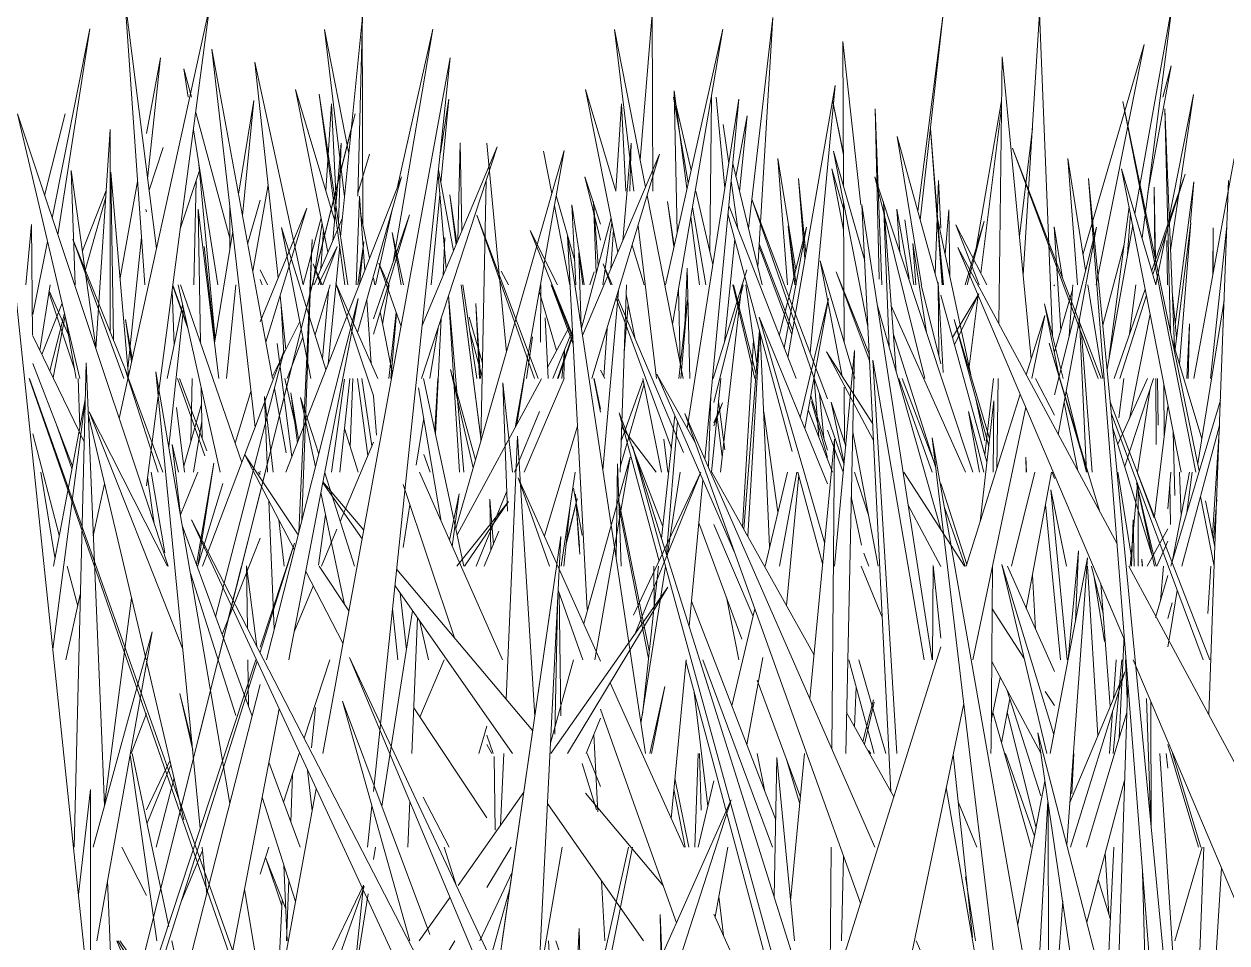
# Model space of a CAD drawing. Header units: millimetres. Extents: x -9575 to 27274, y -4387 to 11354.
# Drawn here: x -6287.36 to -6251.98, y 3088.56 to 3115.61 of the extents above; entities that cross this region are included whole.
import ezdxf

# ---------------------------------------------------------------- set-up
doc = ezdxf.new("R2010")
doc.units = ezdxf.units.MM
doc.layers.add('G-IMPT', color=8, linetype='Continuous', lineweight=9)

# ---------------------------------------------------------------- blocks, each defined once
blk = doc.blocks.new('Grass Array - 25_dwg-V14-North')
at = {"layer": 'G-IMPT'}
for p, q in [((-6283.809, 3107.931), (-6284.396, 3116.393)), ((-6283.466, 3108.995), (-6284.396, 3116.393)), ((-6257.969, 3108.214), (-6257.489, 3115.928)), ((-6257.111, 3106.442), (-6257.489, 3115.928)), ((-6278.047, 3109.345), (-6277.408, 3115.818)), ((-6277.543, 3110.54), (-6277.408, 3115.818)), ((-6266.049, 3109.591), (-6265.334, 3115.8)), ((-6265.772, 3108.455), (-6265.334, 3115.8)), ((-6261.068, 3110.098), (-6260.327, 3115.907)), ((-6260.995, 3109.832), (-6260.327, 3115.907)), ((-6286.532, 3109.894), (-6285.423, 3115.463)), ((-6286.367, 3109.399), (-6285.423, 3115.463)), ((-6263.257, 3110.844), (-6263.273, 3115.093)), ((-6262.746, 3110.285), (-6263.273, 3115.093)), ((-6256.208, 3108.838), (-6254.407, 3115.003)), ((-6255.824, 3107.931), (-6254.407, 3115.003)), ((-6282.53, 3113.449), (-6282.663, 3114.291)), ((-6282.434, 3113.449), (-6282.663, 3114.291)), ((-6264.892, 3105.793), (-6263.505, 3113.798)), ((-6264.238, 3105.925), (-6263.505, 3113.798)), ((-6277.836, 3107.931), (-6278.674, 3113.544)), ((-6277.92, 3107.931), (-6278.674, 3113.544)), ((-6267.822, 3110.936), (-6268.253, 3113.449)), ((-6268.146, 3109.488), (-6268.241, 3113.642)), ((-6267.861, 3110.761), (-6268.241, 3113.642)), ((-6267.74, 3111.3), (-6268.238, 3113.449)), ((-6281.047, 3110.596), (-6280.598, 3113.359)), ((-6280.931, 3109.967), (-6280.598, 3113.359)), ((-6281.303, 3109.299), (-6282.311, 3113)), ((-6266.421, 3111.113), (-6266.093, 3112.908)), ((-6266.314, 3110.677), (-6266.093, 3112.908)), ((-6285.249, 3106.047), (-6284.827, 3112.505)), ((-6284.829, 3106.554), (-6284.827, 3112.505)), ((-6281.657, 3107.931), (-6282.378, 3112.491)), ((-6266.633, 3111.501), (-6266.795, 3112.648)), ((-6260.351, 3107.931), (-6260.7, 3112.518)), ((-6260.335, 3107.931), (-6260.698, 3112.531)), ((-6274.601, 3109.231), (-6274.531, 3112.109)), ((-6274.48, 3109.52), (-6274.531, 3112.109)), ((-6260.472, 3107.931), (-6261.673, 3112.297)), ((-6260.965, 3107.931), (-6261.673, 3112.297)), ((-6283.682, 3110.717), (-6283.267, 3111.974)), ((-6274.725, 3108.934), (-6275.166, 3111.318)), ((-6265.644, 3107.931), (-6266.515, 3111.499)), ((-6285.972, 3111.29), (-6285.859, 3107.931)), ((-6285.972, 3111.29), (-6285.246, 3106.087)), ((-6285.246, 3106.087), (-6285.972, 3111.29)), ((-6284.804, 3111.246), (-6284.732, 3106.314)), ((-6284.804, 3111.246), (-6284.289, 3105.252)), ((-6274.942, 3108.414), (-6275.181, 3111.173)), ((-6266.362, 3109.579), (-6266.562, 3110.995)), ((-6254.189, 3108.356), (-6253.206, 3111.189)), ((-6254.152, 3108.232), (-6253.206, 3111.189)), ((-6267.098, 3108.532), (-6267.599, 3110.69)), ((-6277.59, 3107.931), (-6277.494, 3110.54)), ((-6277.339, 3108.347), (-6277.494, 3110.54)), ((-6274.631, 3109.16), (-6274.839, 3110.579)), ((-6274.839, 3110.579), (-6274.651, 3109.111)), ((-6274.651, 3109.111), (-6274.839, 3110.579)), ((-6268.243, 3109.057), (-6268.432, 3110.378)), ((-6268.238, 3109.078), (-6268.432, 3110.378)), ((-6263.727, 3104.574), (-6265.952, 3110.453)), ((-6263.24, 3102.645), (-6265.952, 3110.453)), ((-6263.239, 3106.253), (-6263.255, 3110.378)), ((-6282.171, 3106.234), (-6282.242, 3110.155)), ((-6281.631, 3105.172), (-6282.242, 3110.155)), ((-6281.302, 3110.201), (-6281.303, 3109.013)), ((-6277.081, 3106.482), (-6276.023, 3109.991)), ((-6277.081, 3106.933), (-6276.023, 3109.991)), ((-6267.488, 3107.931), (-6267.75, 3109.919)), ((-6267.306, 3107.931), (-6267.699, 3110.219)), ((-6261.685, 3110.16), (-6261.596, 3108.884)), ((-6261.685, 3110.16), (-6261.321, 3108.118)), ((-6261.321, 3108.118), (-6261.685, 3110.16)), ((-6287.145, 3109.702), (-6287.308, 3107.931)), ((-6287.145, 3109.702), (-6287.108, 3106.449)), ((-6264.683, 3107.931), (-6264.878, 3109.653)), ((-6264.651, 3107.931), (-6264.878, 3109.653)), ((-6259.265, 3107.931), (-6259.949, 3109.692)), ((-6259.038, 3107.931), (-6259.949, 3109.692)), ((-6253.501, 3106.034), (-6253.038, 3109.76)), ((-6253.37, 3105.594), (-6253.038, 3109.76)), ((-6287.097, 3107.057), (-6286.67, 3109.203)), ((-6284.295, 3105.227), (-6285.922, 3109.273)), ((-6284.426, 3105.172), (-6285.922, 3109.273)), ((-6281.758, 3106.21), (-6281.223, 3109.509)), ((-6275.032, 3108.201), (-6274.979, 3109.323)), ((-6266.754, 3106.251), (-6266.454, 3109.275)), ((-6281.746, 3106.284), (-6282.064, 3109.058)), ((-6278.417, 3105.592), (-6278.074, 3109.075)), ((-6270.92, 3107.931), (-6271.037, 3108.872)), ((-6270.97, 3106.683), (-6271.037, 3108.872)), ((-6276.27, 3106.704), (-6276.928, 3108.563)), ((-6276.635, 3107.931), (-6276.928, 3108.563)), ((-6273.106, 3107.931), (-6273.328, 3108.328)), ((-6270.721, 3107.931), (-6270.59, 3108.314)), ((-6270.719, 3107.931), (-6270.59, 3108.314)), ((-6286.895, 3106.008), (-6286.595, 3107.931)), ((-6281.4, 3105.172), (-6281.13, 3107.931)), ((-6274.5, 3107.931), (-6273.923, 3103.425)), ((-6273.923, 3103.416), (-6274.5, 3107.931)), ((-6274.045, 3105.172), (-6274.45, 3107.931)), ((-6272.161, 3107.931), (-6272.165, 3106.245)), ((-6268.059, 3105.632), (-6268.108, 3107.811)), ((-6266.713, 3103.836), (-6266.241, 3107.931)), ((-6265.862, 3105.172), (-6266.51, 3107.931)), ((-6265.833, 3105.332), (-6266.49, 3107.931)), ((-6265.811, 3105.667), (-6266.13, 3107.931)), ((-6260.323, 3105.348), (-6260.47, 3107.999)), ((-6260.455, 3105.873), (-6260.47, 3107.999)), ((-6256.616, 3106.427), (-6256.513, 3107.931)), ((-6255.293, 3105.172), (-6254.381, 3107.803)), ((-6282.945, 3106.15), (-6283.003, 3107.754)), ((-6277.145, 3105.614), (-6277.277, 3107.481)), ((-6274.55, 3102.413), (-6274.873, 3107.612)), ((-6274.423, 3102.413), (-6274.873, 3107.611)), ((-6259.035, 3102.71), (-6260.389, 3107.629)), ((-6260.045, 3106.379), (-6259.275, 3107.664)), ((-6259.987, 3106.167), (-6259.275, 3107.664)), ((-6257.051, 3105.955), (-6256.526, 3107.752)), ((-6255.13, 3105.172), (-6254.346, 3107.625)), ((-6283.151, 3105.172), (-6282.696, 3107.331)), ((-6283.104, 3103.17), (-6282.674, 3107.232)), ((-6273.962, 3105.172), (-6274.066, 3107.377)), ((-6273.932, 3105.172), (-6274.066, 3107.377)), ((-6257.342, 3107.369), (-6256.903, 3105.172)), ((-6257.342, 3107.369), (-6256.795, 3105.172)), ((-6285.831, 3105.172), (-6286.141, 3106.961)), ((-6284.371, 3106.913), (-6284.197, 3105.67)), ((-6284.371, 3106.913), (-6284.178, 3105.759)), ((-6284.178, 3105.759), (-6284.371, 3106.913)), ((-6275.253, 3103.534), (-6275.092, 3106.94)), ((-6256.109, 3102.418), (-6256.315, 3106.902)), ((-6275.419, 3105.172), (-6275.182, 3106.662)), ((-6272.578, 3105.172), (-6272.408, 3106.396)), ((-6271.666, 3105.172), (-6271.228, 3106.45)), ((-6271.645, 3105.172), (-6271.221, 3106.433)), ((-6265.428, 3100.219), (-6265.705, 3106.507)), ((-6266.229, 3100.81), (-6265.901, 3106.306)), ((-6285.766, 3105.172), (-6285.718, 3103.743)), ((-6277.765, 3103.16), (-6277.691, 3105.172)), ((-6277.245, 3102.91), (-6277.549, 3105.172)), ((-6277.128, 3103.191), (-6277.424, 3105.172)), ((-6275.278, 3103.653), (-6275.184, 3105.172)), ((-6272.861, 3103.825), (-6272.648, 3105.172)), ((-6267.136, 3102.413), (-6266.862, 3105.172)), ((-6259.095, 3102.927), (-6258.846, 3105.172)), ((-6257.051, 3104.09), (-6257.61, 3105.172)), ((-6255.184, 3103.238), (-6254.313, 3105.172)), ((-6254.983, 3102.589), (-6254.141, 3105.172)), ((-6282.12, 3103.413), (-6282.147, 3104.898)), ((-6276.996, 3103.506), (-6277.077, 3104.651)), ((-6263.727, 3103.064), (-6264.216, 3104.667)), ((-6263.227, 3103.297), (-6263.233, 3104.916)), ((-6256.702, 3104.799), (-6256.107, 3102.413)), ((-6282.878, 3104.323), (-6282.638, 3102.413)), ((-6267.065, 3103.781), (-6266.814, 3104.453)), ((-6267.065, 3103.872), (-6266.814, 3104.453)), ((-6266.929, 3104.493), (-6266.749, 3103.07)), ((-6263.727, 3102.852), (-6264.199, 3104.497)), ((-6263.617, 3104.477), (-6263.236, 3102.68)), ((-6263.617, 3104.477), (-6263.19, 3103.185)), ((-6256.763, 3104.468), (-6256.361, 3102.455)), ((-6254.111, 3101.121), (-6253.711, 3104.344)), ((-6282.374, 3102.413), (-6282.13, 3103.919)), ((-6275.825, 3102.627), (-6275.604, 3104.01)), ((-6266.823, 3102.881), (-6266.975, 3104.036)), ((-6265.186, 3101.237), (-6265.603, 3104.193)), ((-6266.713, 3103.836), (-6266.877, 3102.413)), ((-6275.418, 3102.413), (-6275.599, 3102.937)), ((-6286.45, 3099.902), (-6286.87, 3102.413)), ((-6283.724, 3102.281), (-6283.532, 3100.9)), ((-6283.618, 3102.413), (-6283.221, 3100.04)), ((-6283.221, 3100.04), (-6283.618, 3102.413)), ((-6264.93, 3098.491), (-6264.573, 3102.327)), ((-6262.934, 3102.413), (-6262.526, 3101.18)), ((-6257.051, 3102.231), (-6257.121, 3102.413)), ((-6253.711, 3101.333), (-6253.624, 3102.413)), ((-6271.139, 3101.771), (-6271.031, 3100.201)), ((-6271.137, 3101.764), (-6271.025, 3100.225)), ((-6271.008, 3099.998), (-6271.137, 3101.764)), ((-6256.678, 3096.895), (-6257.159, 3101.893)), ((-6256.696, 3099.654), (-6257.159, 3101.893)), ((-6276.211, 3100.199), (-6276.011, 3101.459)), ((-6271.422, 3100.258), (-6271.091, 3101.634)), ((-6271.415, 3100.322), (-6271.093, 3101.641)), ((-6263.026, 3101.687), (-6262.725, 3100.265)), ((-6255.62, 3098.253), (-6255.962, 3099.654)), ((-6253.926, 3098.632), (-6253.845, 3099.654)), ((-6255.573, 3097.433), (-6255.883, 3099.328))]:
    blk.add_line(p, q, dxfattribs=at)
blk = doc.blocks.new('Grass Array - 25_dwg-V18-North')
at = {"layer": 'G-IMPT'}
for p, q in [((-6260.498, 3109.869), (-6260.7, 3112.518)), ((-6260.495, 3109.955), (-6260.698, 3112.531)), ((-6268.243, 3109.057), (-6268.432, 3110.378)), ((-6268.238, 3109.078), (-6268.432, 3110.378)), ((-6270.721, 3107.931), (-6270.59, 3108.314)), ((-6270.719, 3107.931), (-6270.59, 3108.314)), ((-6271.628, 3105.284), (-6271.228, 3106.45)), ((-6271.615, 3105.261), (-6271.221, 3106.433)), ((-6271.37, 3100.506), (-6271.093, 3101.641)), ((-6271.365, 3100.493), (-6271.091, 3101.634))]:
    blk.add_line(p, q, dxfattribs=at)
blk = doc.blocks.new('Grass Array - Grass Array-440235-North')
for name in ['Grass Array - 25_dwg-V14-North', 'Grass Array - 25_dwg-V18-North']:
    blk.add_blockref(name, (0, 0))
blk = doc.blocks.new('Grass Array - 25_dwg-V28-North')
at = {"layer": 'G-IMPT'}
for p, q in [((-6278.885, 3107.931), (-6277.734, 3112.517)), ((-6278.884, 3107.931), (-6277.734, 3112.517)), ((-6282.536, 3106.623), (-6282.985, 3107.891)), ((-6282.57, 3106.773), (-6282.981, 3107.917))]:
    blk.add_line(p, q, dxfattribs=at)
blk = doc.blocks.new('Grass Array - 25_dwg-V32-North')
at = {"layer": 'G-IMPT'}
for p, q in [((-6278.885, 3107.931), (-6277.621, 3112.965)), ((-6278.884, 3107.931), (-6277.621, 3112.965)), ((-6282.536, 3106.623), (-6282.985, 3107.891)), ((-6282.57, 3106.773), (-6282.981, 3107.917)), ((-6281.354, 3098.088), (-6280.963, 3099.648)), ((-6280.962, 3099.646), (-6281.351, 3098.097))]:
    blk.add_line(p, q, dxfattribs=at)
blk = doc.blocks.new('Grass Array - 25_dwg-V33-North')
at = {"layer": 'G-IMPT'}
for p, q in [((-6257.051, 3105.681), (-6257.207, 3106.208)), ((-6257.051, 3105.689), (-6257.207, 3106.208)), ((-6256.083, 3102.413), (-6256.736, 3104.617)), ((-6256.065, 3102.413), (-6256.733, 3104.632))]:
    blk.add_line(p, q, dxfattribs=at)
blk = doc.blocks.new('Grass Array - 25_dwg-V36-North')
at = {"layer": 'G-IMPT'}
for p, q in [((-6278.885, 3107.931), (-6277.621, 3112.965)), ((-6278.884, 3107.931), (-6277.621, 3112.965)), ((-6283.759, 3110.083), (-6283.782, 3110.147)), ((-6283.759, 3110.082), (-6283.782, 3110.147)), ((-6282.536, 3106.623), (-6282.985, 3107.891)), ((-6282.57, 3106.773), (-6282.981, 3107.917)), ((-6281.354, 3098.088), (-6280.963, 3099.648)), ((-6280.962, 3099.646), (-6281.351, 3098.097))]:
    blk.add_line(p, q, dxfattribs=at)
blk = doc.blocks.new('Grass Array - 25_dwg-V35-North')
at = {"layer": 'G-IMPT'}
for p in [(-7424.483, 3102.413), (-7424.115, 3101.25)]:
    blk.add_line(p, (-7425.607, 3106.208), dxfattribs=at)
blk = doc.blocks.new('Grass Array - Grass Array-440908-North')
for name, p in [('Grass Array - 25_dwg-V32-North', (0, 0)), ('Grass Array - 25_dwg-V36-North', (0, 0)), ('Grass Array - 25_dwg-V36-North', (0, 0)), ('Grass Array - 25_dwg-V28-North', (0, 0)), ('Grass Array - 25_dwg-V33-North', (0, 0)), ('Grass Array - 25_dwg-V35-North', (1168.4, 0)), ('Grass Array - 25_dwg-V35-North', (1168.4, 0))]:
    blk.add_blockref(name, p)
blk = doc.blocks.new('Grass Array - 25_dwg-V38-North')
at = {"layer": 'G-IMPT'}
blk.add_line((-6286.755, 3110.561), (-6286.152, 3112.965), dxfattribs=at)
blk.add_line((-6286.755, 3110.561), (-6286.152, 3112.965), dxfattribs=at)
blk = doc.blocks.new('Grass Array - 25_dwg-V42-North')
at = {"layer": 'G-IMPT'}
for p, q in [((-6277.395, 3109.716), (-6277.415, 3115.91)), ((-6277.805, 3111.796), (-6278.526, 3115.448)), ((-6277.931, 3110.516), (-6278.526, 3115.448)), ((-6276.504, 3108.6), (-6275.339, 3115.453)), ((-6276.388, 3110.777), (-6275.339, 3115.453)), ((-6283.759, 3112.387), (-6283.351, 3114.615)), ((-6283.724, 3111.051), (-6283.351, 3114.615)), ((-6254.301, 3110.645), (-6253.615, 3114.378)), ((-6253.86, 3113.449), (-6253.615, 3114.378)), ((-6267.191, 3108.933), (-6267.136, 3113.449)), ((-6266.747, 3110.776), (-6267.005, 3113.449)), ((-6253.704, 3109.754), (-6252.956, 3113.531)), ((-6253.634, 3108.952), (-6252.956, 3113.531)), ((-6278.481, 3110.699), (-6278.317, 3113.255)), ((-6278.174, 3110.418), (-6278.317, 3113.255)), ((-6275.114, 3111.819), (-6274.867, 3113.397)), ((-6275.097, 3110.944), (-6274.867, 3113.397)), ((-6263.26, 3111.754), (-6263.57, 3113.33)), ((-6263.57, 3113.33), (-6263.261, 3111.832)), ((-6259.339, 3109.067), (-6258.607, 3113.341)), ((-6259.217, 3108.276), (-6258.61, 3113.135)), ((-6286.755, 3110.561), (-6286.152, 3112.965)), ((-6286.755, 3110.561), (-6286.152, 3112.965)), ((-6257.7, 3112.535), (-6258.08, 3109.365)), ((-6278.278, 3109.228), (-6278.027, 3112.102)), ((-6278.106, 3109.742), (-6278.027, 3112.102)), ((-6277.541, 3110.623), (-6277.194, 3111.773)), ((-6282.763, 3109.576), (-6282.194, 3111.323)), ((-6281.738, 3106.331), (-6282.218, 3111.478)), ((-6265.187, 3111.645), (-6264.662, 3108.359)), ((-6265.187, 3111.645), (-6264.899, 3107.931)), ((-6264.899, 3107.931), (-6265.187, 3111.645)), ((-6284.537, 3108.14), (-6284.019, 3110.967)), ((-6282.361, 3107.931), (-6282.298, 3111.002)), ((-6264.361, 3108.858), (-6264.574, 3111.062)), ((-6264.39, 3108.694), (-6264.574, 3111.062)), ((-6285.642, 3108.926), (-6284.944, 3110.709)), ((-6280.63, 3108.333), (-6280.18, 3110.872)), ((-6285.562, 3108.353), (-6284.958, 3110.505)), ((-6280.782, 3109.157), (-6280.419, 3110.424)), ((-6275.38, 3107.931), (-6275.13, 3110.587)), ((-6270.612, 3110.385), (-6270.527, 3108.284)), ((-6270.612, 3110.385), (-6270.469, 3108.499)), ((-6277.196, 3108.711), (-6277.459, 3110.04)), ((-6277.026, 3107.931), (-6276.531, 3110.138)), ((-6255.437, 3105.821), (-6254.855, 3110.227)), ((-6254.899, 3108.838), (-6254.817, 3110.031)), ((-6279.152, 3107.931), (-6278.624, 3109.9)), ((-6278.865, 3107.931), (-6278.595, 3109.755)), ((-6277.992, 3109.899), (-6278.83, 3107.931)), ((-6278.628, 3108.406), (-6278.554, 3109.551)), ((-6265.143, 3106.439), (-6264.345, 3109.625)), ((-6264.999, 3106.067), (-6264.345, 3109.625)), ((-6259.679, 3107.931), (-6259.119, 3109.803)), ((-6259.619, 3107.931), (-6259.119, 3109.803)), ((-6256.866, 3106.588), (-6257.061, 3109.633)), ((-6256.812, 3108.128), (-6257.061, 3109.633)), ((-6284.308, 3105.47), (-6283.905, 3109.321)), ((-6254.064, 3107.936), (-6253.767, 3109.434)), ((-6253.725, 3107.931), (-6253.741, 3109.239)), ((-6255.627, 3106.741), (-6255.002, 3109.114)), ((-6278.593, 3107.931), (-6278.857, 3108.552)), ((-6278.627, 3107.931), (-6278.857, 3108.552)), ((-6280.198, 3107.931), (-6280.419, 3108.371)), ((-6280.357, 3107.931), (-6280.419, 3108.086)), ((-6278.798, 3106.458), (-6278.354, 3107.931)), ((-6277.042, 3107.931), (-6277.081, 3108.127)), ((-6276.814, 3106.775), (-6276.618, 3107.931)), ((-6278.58, 3105.762), (-6278.406, 3107.757)), ((-6259.562, 3105.514), (-6259.296, 3107.638)), ((-6253.457, 3106.383), (-6253.582, 3107.638)), ((-6286.834, 3105.882), (-6286.243, 3107.391)), ((-6286.6, 3105.397), (-6286.171, 3107.085)), ((-6279.72, 3105.898), (-6279.796, 3107.323)), ((-6276.526, 3105.311), (-6276.885, 3107.132)), ((-6276.415, 3107.112), (-6276.626, 3105.172)), ((-6276.407, 3107.09), (-6276.567, 3105.172)), ((-6286.506, 3105.202), (-6286.155, 3107.02)), ((-6273.878, 3105.628), (-6274.269, 3106.974)), ((-6254.846, 3103.989), (-6254.236, 3107.066)), ((-6271.537, 3105.172), (-6271.462, 3105.995)), ((-6271.48, 3105.172), (-6271.462, 3105.995)), ((-6282.455, 3103.315), (-6282.417, 3105.172)), ((-6263.982, 3103.448), (-6264.116, 3105.167)), ((-6253.835, 3105.012), (-6253.821, 3103.458)), ((-6263.838, 3103.429), (-6263.963, 3104.728)), ((-6254.602, 3102.413), (-6254.237, 3104.879)), ((-6282.661, 3102.596), (-6282.139, 3104.42)), ((-6253.637, 3100.878), (-6253.652, 3102.067))]:
    blk.add_line(p, q, dxfattribs=at)
blk = doc.blocks.new('Grass Array - 25_dwg-V45-North')
at = {"layer": 'G-IMPT'}
for p, q in [((-6254.686, 3110.034), (-6253.58, 3116.238)), ((-6254.473, 3109.315), (-6253.58, 3116.238)), ((-6278.423, 3108.888), (-6279.375, 3113.681)), ((-6278.224, 3109.843), (-6279.375, 3113.681)), ((-6262.202, 3108.097), (-6262.328, 3113.106)), ((-6262.124, 3107.931), (-6262.328, 3113.106)), ((-6271.832, 3110.621), (-6272.076, 3111.863)), ((-6263.252, 3109.545), (-6263.603, 3111.341)), ((-6263.254, 3110.163), (-6263.603, 3111.341)), ((-6252.953, 3105.172), (-6251.762, 3111.647)), ((-6270.403, 3109.247), (-6270.862, 3111.105)), ((-6270.403, 3109.72), (-6270.862, 3111.105)), ((-6260.559, 3108.247), (-6260.456, 3111.004)), ((-6260.389, 3109.597), (-6260.456, 3111.004)), ((-6254.1, 3108.783), (-6254.116, 3110.805)), ((-6254.08, 3108.686), (-6254.116, 3110.805)), ((-6253.495, 3106.767), (-6252.946, 3110.964)), ((-6253.043, 3109.76), (-6252.946, 3110.964)), ((-6271.16, 3108.637), (-6271.706, 3110.559)), ((-6271.126, 3107.931), (-6271.242, 3110.285)), ((-6270.879, 3107.931), (-6271.242, 3110.285)), ((-6271.305, 3107.931), (-6271.76, 3110.252)), ((-6260.506, 3109.974), (-6260.312, 3107.931)), ((-6260.506, 3109.974), (-6259.512, 3105.28)), ((-6259.512, 3105.28), (-6260.506, 3109.974)), ((-6260.261, 3108.818), (-6260.161, 3110.134)), ((-6260.124, 3108.171), (-6260.161, 3110.134)), ((-6255.503, 3105.449), (-6254.748, 3109.683)), ((-6252.459, 3105.172), (-6251.976, 3109.658)), ((-6252.388, 3108.241), (-6252.379, 3109.607)), ((-6252.377, 3108.301), (-6252.379, 3109.607)), ((-6264.775, 3106.469), (-6265.737, 3109.052)), ((-6264.753, 3106.598), (-6265.732, 3109.137)), ((-6271.205, 3106.181), (-6271.859, 3107.931)), ((-6271.214, 3106.344), (-6271.849, 3107.931)), ((-6257.051, 3107.896), (-6257.066, 3107.931)), ((-6254.838, 3106.485), (-6254.651, 3107.931)), ((-6285.885, 3105.48), (-6286.63, 3107.71)), ((-6286.058, 3106.479), (-6286.623, 3107.756)), ((-6272.205, 3107.74), (-6271.693, 3105.993)), ((-6271.693, 3105.993), (-6272.205, 3107.74)), ((-6253.073, 3106.781), (-6253.151, 3105.172)), ((-6253.073, 3106.781), (-6253.118, 3105.172)), ((-6273.886, 3105.22), (-6274.249, 3106.561)), ((-6255.157, 3104.011), (-6255.007, 3105.172)), ((-6254.056, 3103.234), (-6254.072, 3105.172)), ((-6253.997, 3103.804), (-6254.02, 3105.172)), ((-6259.373, 3104.62), (-6259.102, 3103.341)), ((-6259.102, 3103.341), (-6259.373, 3104.62)), ((-6263.265, 3102.413), (-6263.727, 3103.654)), ((-6254.116, 3101.076), (-6254.605, 3102.391)), ((-6271.202, 3101.95), (-6270.939, 3100.56))]:
    blk.add_line(p, q, dxfattribs=at)
blk = doc.blocks.new('Grass Array - Grass Array-V47-North')
for name in ['Grass Array - 25_dwg-V42-North', 'Grass Array - 25_dwg-V45-North', 'Grass Array - 25_dwg-V38-North', 'Grass Array - 25_dwg-V38-North', 'Grass Array - 25_dwg-V38-North']:
    blk.add_blockref(name, (0, 0))
blk = doc.blocks.new('Grass Array - 25_dwg-V49-North')
at = {"layer": 'G-IMPT'}
for p, q in [((-6284.565, 3103.998), (-6281.903, 3116.099)), ((-6283.509, 3103.915), (-6281.903, 3116.099)), ((-6269.238, 3111.608), (-6268.885, 3115.91)), ((-6268.868, 3110.69), (-6268.885, 3115.91)), ((-6269.079, 3110.8), (-6269.996, 3115.448)), ((-6269.422, 3110.69), (-6269.996, 3115.448)), ((-6268.495, 3107.931), (-6266.809, 3115.453)), ((-6268.284, 3106.775), (-6266.809, 3115.453)), ((-6280.565, 3103.734), (-6281.833, 3114.87)), ((-6280.048, 3105.172), (-6281.833, 3114.87)), ((-6278.573, 3094.136), (-6274.821, 3114.615)), ((-6276.057, 3102.809), (-6274.821, 3114.615)), ((-6258.687, 3106.794), (-6258.591, 3114.644)), ((-6257.731, 3105.753), (-6258.591, 3114.644)), ((-6279.884, 3108.139), (-6280.571, 3114.484)), ((-6279.152, 3107.931), (-6280.571, 3114.484)), ((-6269.951, 3110.699), (-6269.787, 3113.255)), ((-6269.658, 3110.69), (-6269.787, 3113.255)), ((-6267.853, 3103.709), (-6266.337, 3113.397)), ((-6267.333, 3102.792), (-6266.337, 3113.397)), ((-6252.892, 3102.413), (-6255.04, 3113.33)), ((-6255.04, 3113.33), (-6252.79, 3102.451)), ((-6285.72, 3105.172), (-6287.557, 3112.967)), ((-6283.753, 3101.565), (-6287.557, 3112.967)), ((-6285.061, 3083.316), (-6277.621, 3112.965)), ((-6280.545, 3101.309), (-6277.621, 3112.965)), ((-6273.172, 3105.944), (-6273.746, 3112.095)), ((-6269.748, 3109.228), (-6269.497, 3112.102)), ((-6269.545, 3110.69), (-6269.497, 3112.102)), ((-6275.668, 3105.172), (-6273.445, 3111.995)), ((-6275.646, 3106.733), (-6273.445, 3111.995)), ((-6274.657, 3100.76), (-6271.471, 3111.883)), ((-6272.917, 3103.722), (-6271.471, 3111.883)), ((-6268.664, 3111.773), (-6270.934, 3106.443)), ((-6270.656, 3105.172), (-6268.664, 3111.773)), ((-6256.657, 3111.645), (-6256.132, 3108.359)), ((-6256.657, 3111.645), (-6256.369, 3107.931)), ((-6256.369, 3107.931), (-6256.657, 3111.645)), ((-6281.379, 3048.02), (-6287.95, 3111.006)), ((-6279.661, 3102.413), (-6276.259, 3111.106)), ((-6277.547, 3106.522), (-6276.259, 3111.106)), ((-6273.925, 3103.315), (-6273.768, 3111.002)), ((-6254.983, 3100.053), (-6256.044, 3111.062)), ((-6251.143, 3048), (-6256.044, 3111.062)), ((-6267.968, 3105.172), (-6269.031, 3110.558)), ((-6262.082, 3110.385), (-6261.909, 3106.094)), ((-6262.082, 3110.385), (-6261.703, 3105.371)), ((-6283.759, 3110.083), (-6283.782, 3110.147)), ((-6283.759, 3110.082), (-6283.782, 3110.147)), ((-6280.419, 3106.841), (-6279.041, 3110.185)), ((-6280.244, 3106.238), (-6279.041, 3110.185)), ((-6278.92, 3105.172), (-6279.786, 3109.615)), ((-6278.478, 3105.436), (-6279.786, 3109.615)), ((-6270.965, 3106.65), (-6270.094, 3109.9)), ((-6270.335, 3107.931), (-6270.065, 3109.755)), ((-6270.098, 3108.406), (-6270.024, 3109.551)), ((-6268.757, 3105.172), (-6269.299, 3109.669)), ((-6261.454, 3109.842), (-6261.188, 3107.931)), ((-6257.051, 3104.692), (-6255.815, 3109.625)), ((-6256.936, 3103.527), (-6255.815, 3109.625)), ((-6278.881, 3109.262), (-6279.276, 3100.655)), ((-6278.881, 3109.262), (-6279.185, 3101.013)), ((-6279.185, 3101.013), (-6278.881, 3109.262)), ((-6277.542, 3107.931), (-6277.364, 3109.195)), ((-6277.493, 3107.953), (-6277.364, 3109.195)), ((-6276.197, 3107.931), (-6276.529, 3109.472)), ((-6276.268, 3107.931), (-6276.529, 3109.472)), ((-6271.218, 3106.426), (-6272.474, 3109.533)), ((-6271.668, 3107.931), (-6272.474, 3109.533)), ((-6269.995, 3100.212), (-6271.374, 3109.365)), ((-6270.792, 3098.379), (-6271.374, 3109.365)), ((-6278.707, 3107.931), (-6278.147, 3109.053)), ((-6278.574, 3107.931), (-6278.147, 3109.053)), ((-6261.123, 3107.931), (-6261.214, 3109.144)), ((-6260.815, 3106.531), (-6261.214, 3109.144)), ((-6270.063, 3107.931), (-6270.327, 3108.552)), ((-6270.097, 3107.931), (-6270.327, 3108.552)), ((-6267.926, 3106.726), (-6267.857, 3108.416)), ((-6267.773, 3105.172), (-6267.857, 3108.416)), ((-6267.086, 3105.172), (-6266.102, 3108.374)), ((-6282.536, 3106.623), (-6282.985, 3107.891)), ((-6282.57, 3106.773), (-6282.981, 3107.917)), ((-6281.587, 3102.413), (-6282.831, 3107.931)), ((-6280.956, 3102.705), (-6282.756, 3107.931)), ((-6269.821, 3102.413), (-6269.637, 3107.931)), ((-6267.065, 3104.463), (-6266.211, 3107.931)), ((-6260.973, 3107.931), (-6260.389, 3105.609)), ((-6256.064, 3107.931), (-6255.623, 3105.172)), ((-6280.233, 3096.895), (-6277.527, 3107.531)), ((-6279.656, 3106.028), (-6279.827, 3107.608)), ((-6279.535, 3097.106), (-6277.527, 3107.531)), ((-6270.336, 3102.477), (-6269.876, 3107.757)), ((-6268.319, 3103.121), (-6269.947, 3107.523)), ((-6267.966, 3102.992), (-6269.923, 3107.601)), ((-6267.844, 3107.485), (-6268.096, 3105.172)), ((-6267.844, 3107.485), (-6268.036, 3105.172)), ((-6264.525, 3104.018), (-6263.692, 3107.524)), ((-6264.394, 3103.698), (-6263.692, 3107.524)), ((-6252.058, 3107.468), (-6252.836, 3102.67)), ((-6269.703, 3105.93), (-6269.587, 3107.35)), ((-6280.057, 3105.222), (-6279.247, 3106.847)), ((-6272.03, 3106.958), (-6271.947, 3105.172)), ((-6263.811, 3100.345), (-6265.739, 3106.974)), ((-6263.727, 3102.075), (-6265.739, 3106.974)), ((-6257.878, 3105.284), (-6257.332, 3107.028)), ((-6257.719, 3105.172), (-6257.332, 3107.028)), ((-6285.594, 3103.312), (-6287.097, 3106.428)), ((-6279.624, 3105.172), (-6279.159, 3106.394)), ((-6271.962, 3105.493), (-6271.322, 3106.682)), ((-6271.804, 3105.172), (-6271.255, 3106.516)), ((-6270.302, 3105.218), (-6270.211, 3106.648)), ((-6266.191, 3100.742), (-6265.729, 3106.598)), ((-6266.073, 3100.531), (-6265.716, 3106.551)), ((-6256.259, 3106.507), (-6255.942, 3102.413)), ((-6255.942, 3102.413), (-6256.259, 3106.507)), ((-6279.485, 3102.864), (-6279.919, 3106.201)), ((-6282.114, 3099.654), (-6279.706, 3105.999)), ((-6281.725, 3098.163), (-6279.706, 3105.999)), ((-6263.515, 3099.654), (-6262.932, 3105.995)), ((-6263.191, 3094.136), (-6262.932, 3105.995)), ((-6261.683, 3094.136), (-6262.396, 3105.711)), ((-6260.878, 3096.895), (-6262.396, 3105.711)), ((-6285.938, 3102.59), (-6287.097, 3105.619)), ((-6285.536, 3105.631), (-6285.89, 3091.377)), ((-6285.536, 3105.631), (-6285.106, 3095.288)), ((-6283.281, 3102.413), (-6284.389, 3105.44)), ((-6283.419, 3102.413), (-6284.389, 3105.44)), ((-6281.31, 3092.661), (-6283.48, 3105.37)), ((-6282.499, 3095.268), (-6283.48, 3105.37)), ((-6274.079, 3102.778), (-6274.816, 3105.433)), ((-6274.146, 3102.544), (-6274.816, 3105.433)), ((-6270.279, 3105.172), (-6270.403, 3105.418)), ((-6284.129, 3096.31), (-6287.211, 3105.172)), ((-6272.508, 3063.788), (-6287.199, 3105.172)), ((-6282.042, 3102.901), (-6282.845, 3105.172)), ((-6281.982, 3103.048), (-6282.787, 3105.172)), ((-6279.405, 3103.917), (-6279.688, 3105.172)), ((-6278.317, 3102.413), (-6277.932, 3105.152)), ((-6278.068, 3102.413), (-6277.781, 3105.172)), ((-6274.419, 3099.654), (-6275.605, 3105.172)), ((-6274.616, 3100.57), (-6272.14, 3105.164)), ((-6273.273, 3105.047), (-6273.136, 3101.271)), ((-6273.273, 3105.047), (-6272.989, 3102.413)), ((-6272.989, 3102.413), (-6273.273, 3105.047)), ((-6271.475, 3105.172), (-6272.65, 3102.413)), ((-6270.403, 3104.184), (-6270.595, 3105.172)), ((-6270.403, 3104.27), (-6270.585, 3105.172)), ((-6269.814, 3102.604), (-6269.123, 3105.016)), ((-6269.789, 3103.357), (-6269.146, 3105.13)), ((-6258.74, 3102.534), (-6258.707, 3105.172)), ((-6281.15, 3103.268), (-6280.686, 3104.791)), ((-6280.029, 3102.413), (-6280.286, 3104.641)), ((-6280.194, 3102.413), (-6280.286, 3104.641)), ((-6279.646, 3102.989), (-6279.994, 3104.88)), ((-6279.321, 3103.283), (-6279.516, 3104.755)), ((-6279.283, 3103.379), (-6279.516, 3104.755)), ((-6278.789, 3102.569), (-6279.224, 3104.613)), ((-6278.693, 3102.948), (-6279.224, 3104.613)), ((-6275.089, 3100.963), (-6275.755, 3104.902)), ((-6267.23, 3102.595), (-6267.157, 3104.662)), ((-6259.642, 3099.654), (-6258.056, 3104.715)), ((-6286.51, 3097.205), (-6285.564, 3104.507)), ((-6286.497, 3099.654), (-6285.563, 3104.555)), ((-6259.447, 3096.895), (-6257.894, 3104.334)), ((-6259.233, 3100.959), (-6258.831, 3104.519)), ((-6258.848, 3102.413), (-6258.831, 3104.519)), ((-6253.628, 3099.654), (-6252.167, 3104.532)), ((-6283.769, 3096.895), (-6285.474, 3104.128)), ((-6282.688, 3097.211), (-6285.447, 3104.187)), ((-6283.14, 3099.654), (-6285.447, 3104.187)), ((-6283.509, 3103.915), (-6283.759, 3102.015)), ((-6272.93, 3102.413), (-6272.198, 3104.206)), ((-6268.214, 3104.082), (-6268.608, 3100.468)), ((-6268.141, 3103.914), (-6268.466, 3100.016)), ((-6286.324, 3100.565), (-6287.097, 3103.549)), ((-6285.951, 3102.521), (-6286.416, 3103.839)), ((-6277.532, 3102.413), (-6277.934, 3103.699)), ((-6272.054, 3100.539), (-6271.078, 3103.774)), ((-6253.298, 3099.654), (-6252.195, 3103.786)), ((-6252.196, 3103.773), (-6252.398, 3100.553)), ((-6282.757, 3101.168), (-6283.003, 3103.233)), ((-6282.815, 3102.413), (-6283.003, 3103.233)), ((-6278.06, 3100.963), (-6277.081, 3103.303)), ((-6273.18, 3095.734), (-6272.842, 3103.474)), ((-6272.336, 3095.229), (-6272.842, 3103.474)), ((-6269.462, 3103.185), (-6264.705, 3085.859)), ((-6269.462, 3103.185), (-6266.34, 3093.25)), ((-6262.645, 3081.494), (-6269.462, 3103.185)), ((-6268.543, 3103.392), (-6268.425, 3102.413)), ((-6263.523, 3103.386), (-6264.246, 3095.75)), ((-6263.523, 3103.386), (-6263.598, 3094.271)), ((-6263.598, 3094.271), (-6263.523, 3103.386)), ((-6279.409, 3100.131), (-6280.867, 3102.931)), ((-6279.296, 3100.575), (-6280.867, 3102.931)), ((-6270.897, 3097.959), (-6269.535, 3102.855)), ((-6269.995, 3100.212), (-6269.535, 3102.855)), ((-6282.286, 3099.695), (-6281.776, 3102.684)), ((-6282.244, 3099.654), (-6281.776, 3102.684)), ((-6276.057, 3102.809), (-6277.081, 3093.019)), ((-6269.945, 3099.879), (-6269.899, 3102.659)), ((-6269.791, 3099.654), (-6269.899, 3102.659)), ((-6282.761, 3101.158), (-6282.244, 3102.413)), ((-6280.419, 3102.344), (-6280.467, 3102.413)), ((-6280.415, 3102.413), (-6280.419, 3102.45)), ((-6277.643, 3099.654), (-6278.516, 3102.394)), ((-6271.9, 3099.654), (-6272.822, 3102.252)), ((-6270.403, 3096.857), (-6272.822, 3102.252)), ((-6271.56, 3099.654), (-6271.151, 3102.413)), ((-6269.434, 3098.209), (-6267.452, 3102.413)), ((-6269.387, 3097.663), (-6267.448, 3102.413)), ((-6268.163, 3101.728), (-6268.056, 3102.413)), ((-6267.794, 3097.879), (-6267.389, 3102.189)), ((-6265.562, 3099.654), (-6264.906, 3102.413)), ((-6265.135, 3099.654), (-6264.629, 3102.413)), ((-6258.313, 3099.654), (-6257.622, 3102.413)), ((-6257.878, 3098.404), (-6257.141, 3102.413)), ((-6255.182, 3102.413), (-6254.793, 3099.974)), ((-6253.576, 3099.827), (-6253.073, 3102.413)), ((-6253.156, 3101.23), (-6252.999, 3102.413)), ((-6285.325, 3100.546), (-6284.989, 3102.072)), ((-6282.237, 3099.7), (-6281.512, 3102.081)), ((-6277.929, 3098.524), (-6278.628, 3101.813)), ((-6274.847, 3100.417), (-6274.565, 3101.779)), ((-6274.766, 3100.233), (-6274.565, 3101.779)), ((-6274.057, 3099.654), (-6273.157, 3101.856)), ((-6254.64, 3102.099), (-6254.111, 3099.654)), ((-6254.64, 3102.099), (-6254.053, 3099.654)), ((-6283.753, 3101.565), (-6283.116, 3099.654)), ((-6280.003, 3097.8), (-6280.159, 3101.57)), ((-6274.629, 3099.654), (-6273.112, 3101.552)), ((-6274.407, 3099.654), (-6273.112, 3101.552)), ((-6273.63, 3100.11), (-6273.654, 3101.619)), ((-6273.553, 3100.292), (-6273.654, 3101.619)), ((-6268.969, 3097.155), (-6269.85, 3101.528)), ((-6268.163, 3101.728), (-6268.443, 3099.943)), ((-6257.316, 3101.46), (-6256.874, 3096.895)), ((-6252.35, 3099.654), (-6252.752, 3101.7)), ((-6252.328, 3100.217), (-6252.609, 3101.573)), ((-6280.545, 3101.309), (-6285.06, 3083.309)), ((-6278.7, 3099.682), (-6278.491, 3101.17)), ((-6271.484, 3099.654), (-6271.31, 3101.341)), ((-6268.993, 3096.934), (-6269.852, 3101.355)), ((-6280.654, 3095.237), (-6282.707, 3100.845)), ((-6260.389, 3058.27), (-6282.433, 3101.013)), ((-6277.996, 3091.44), (-6282.433, 3101.013)), ((-6279.711, 3099.654), (-6279.868, 3101.012)), ((-6278.608, 3099.654), (-6278.155, 3100.735)), ((-6266.242, 3097.504), (-6267.508, 3100.927)), ((-6265.916, 3098.165), (-6267.065, 3100.871)), ((-6254.325, 3099.654), (-6253.711, 3100.748)), ((-6280.603, 3100.007), (-6280.419, 3100.477)), ((-6279.172, 3048.052), (-6271.569, 3100.521)), ((-6273.825, 3099.654), (-6273.39, 3100.675)), ((-6271.569, 3100.521), (-6272.912, 3091.255)), ((-6271.569, 3100.521), (-6272.305, 3085.859)), ((-6254.04, 3099.654), (-6253.711, 3100.39)), ((-6280.603, 3100.007), (-6281.532, 3097.635)), ((-6280.419, 3097.119), (-6279.406, 3100.329)), ((-6280.419, 3097.261), (-6279.406, 3100.329)), ((-6269.995, 3100.212), (-6270.57, 3096.895)), ((-6269.08, 3094.136), (-6269.995, 3100.212)), ((-6256.646, 3096.913), (-6256.343, 3100.1)), ((-6256.434, 3098.029), (-6256.343, 3100.1)), ((-6254.983, 3100.053), (-6250.034, 3048.716)), ((-6286.088, 3099.654), (-6285.781, 3098.471)), ((-6280.791, 3097.829), (-6280.817, 3099.664)), ((-6280.512, 3097.289), (-6280.817, 3099.664)), ((-6277.803, 3098.336), (-6278.682, 3099.654)), ((-6268.49, 3099.644), (-6269.213, 3095.021)), ((-6268.696, 3099.654), (-6269.172, 3095.287)), ((-6268.831, 3099.654), (-6268.827, 3098.453)), ((-6262.113, 3098.145), (-6262.733, 3099.654)), ((-6260.637, 3096.895), (-6260.614, 3099.674)), ((-6260.389, 3097.532), (-6260.614, 3099.674)), ((-6258.916, 3094.395), (-6258.871, 3099.653)), ((-6258.599, 3099.695), (-6257.278, 3094.136)), ((-6258.599, 3099.695), (-6257.068, 3094.694)), ((-6257.068, 3094.694), (-6258.599, 3099.695)), ((-6257.174, 3094.136), (-6256.079, 3099.896)), ((-6256.688, 3091.452), (-6256.079, 3099.896)), ((-6254.456, 3099.654), (-6254.481, 3099.857)), ((-6254.474, 3099.654), (-6254.481, 3099.857)), ((-6252.454, 3099.654), (-6252.542, 3098.257)), ((-6281.127, 3095.257), (-6282.467, 3099.442)), ((-6277.978, 3097.382), (-6279.076, 3099.491)), ((-6254.081, 3098.141), (-6253.711, 3099.379)), ((-6279.417, 3097.72), (-6278.854, 3099.065)), ((-6271.861, 3094.136), (-6268.427, 3099.03)), ((-6270.921, 3096.895), (-6271.649, 3098.945)), ((-6271.37, 3094.136), (-6268.427, 3099.03)), ((-6255.409, 3095.526), (-6255.688, 3099.135)), ((-6255.409, 3095.526), (-6255.688, 3099.135)), ((-6253.441, 3098.938), (-6253.628, 3097.786)), ((-6286.128, 3096.895), (-6285.705, 3098.816)), ((-6284.196, 3098.706), (-6284.996, 3092.636)), ((-6276.11, 3097.19), (-6276.297, 3098.855)), ((-6271.573, 3095.244), (-6271.62, 3098.865)), ((-6266.335, 3096.895), (-6266.699, 3098.739)), ((-6276.835, 3092.583), (-6275.931, 3098.331)), ((-6276.519, 3098.391), (-6276.36, 3096.895)), ((-6276.36, 3096.895), (-6276.519, 3098.391)), ((-6271.745, 3094.703), (-6271.672, 3098.481)), ((-6266.54, 3095.539), (-6265.862, 3098.393)), ((-6253.588, 3098.569), (-6253.711, 3098.11)), ((-6275.956, 3094.136), (-6275.789, 3098.128)), ((-6275.458, 3096.895), (-6275.715, 3098.023)), ((-6285.328, 3091.377), (-6283.596, 3097.715)), ((-6285.222, 3088.618), (-6283.596, 3097.715)), ((-6255.143, 3094.597), (-6254.996, 3097.599)), ((-6253.711, 3097.274), (-6253.628, 3097.786)), ((-6264.829, 3083.1), (-6260.389, 3097.271)), ((-6284.843, 3083.1), (-6280.504, 3096.85)), ((-6282.659, 3092.187), (-6283.759, 3096.855)), ((-6282.495, 3090.973), (-6280.54, 3096.895)), ((-6280.759, 3095.524), (-6280.778, 3096.895)), ((-6279.535, 3097.106), (-6279.576, 3096.895)), ((-6279.117, 3094.584), (-6278.364, 3096.895)), ((-6271.307, 3083.116), (-6277.788, 3096.963)), ((-6274.086, 3088.129), (-6277.788, 3096.963)), ((-6275.718, 3095.208), (-6274.999, 3096.895)), ((-6271.874, 3094.444), (-6271.193, 3096.895)), ((-6268.325, 3092.224), (-6267.887, 3096.895)), ((-6265.628, 3096.966), (-6266.099, 3094.394)), ((-6262.638, 3096.312), (-6262.808, 3096.895)), ((-6254.907, 3095.745), (-6254.962, 3096.895)), ((-6256.598, 3092.694), (-6254.983, 3096.542)), ((-6256.577, 3091.377), (-6254.983, 3096.542)), ((-6284.444, 3080.341), (-6280.419, 3096.162)), ((-6284.129, 3096.31), (-6272.292, 3062.269)), ((-6267.946, 3091.377), (-6270.117, 3096.22)), ((-6268.956, 3094.136), (-6268.511, 3096.106)), ((-6268.907, 3094.136), (-6268.511, 3096.106)), ((-6265.795, 3096.295), (-6264.521, 3092.85)), ((-6262.638, 3096.312), (-6262.005, 3094.136)), ((-6258.91, 3095.107), (-6258.643, 3096.377)), ((-6282.781, 3095.906), (-6282.399, 3094.238)), ((-6282.781, 3095.906), (-6282.418, 3094.431)), ((-6267.644, 3095.935), (-6267.241, 3092.589)), ((-6262.931, 3094.924), (-6262.886, 3096.094)), ((-6254.211, 3092.052), (-6254.339, 3095.755)), ((-6279.854, 3095.449), (-6284.053, 3073.653)), ((-6278.785, 3095.494), (-6278.909, 3094.301)), ((-6276.007, 3088.618), (-6277.992, 3095.677)), ((-6275.424, 3088.812), (-6277.992, 3095.677)), ((-6273.743, 3092.246), (-6275.899, 3095.48)), ((-6269.371, 3092.528), (-6270.403, 3095.436)), ((-6262.69, 3094.494), (-6262.377, 3095.714)), ((-6259.716, 3095.608), (-6262.678, 3081.424)), ((-6262.641, 3094.406), (-6262.349, 3095.65)), ((-6258.604, 3094.451), (-6258.366, 3095.748)), ((-6254.206, 3091.993), (-6254.211, 3095.653)), ((-6284.994, 3092.6), (-6285.106, 3095.288)), ((-6284.207, 3094.136), (-6283.759, 3095.317)), ((-6282.499, 3095.268), (-6282.176, 3091.939)), ((-6270.6, 3094.691), (-6270.403, 3095.174)), ((-6256.107, 3091.377), (-6254.92, 3095.339)), ((-6273.986, 3094.136), (-6273.743, 3094.94)), ((-6270.6, 3094.691), (-6270.827, 3094.136)), ((-6270.6, 3094.691), (-6270.479, 3092.417)), ((-6257.539, 3094.748), (-6252.749, 3062.23)), ((-6257.539, 3094.748), (-6255.457, 3086.684)), ((-6258.916, 3094.395), (-6258.918, 3094.136)), ((-6283.457, 3088.618), (-6284.242, 3094.098)), ((-6283.099, 3089.041), (-6284.176, 3094.136)), ((-6279.729, 3092.708), (-6279.263, 3094.136)), ((-6273.498, 3091.879), (-6273.533, 3094.046)), ((-6273.342, 3092.026), (-6273.25, 3094.136)), ((-6267.624, 3091.377), (-6267.527, 3094.136)), ((-6267.489, 3094.136), (-6267.446, 3092.464)), ((-6265.569, 3093.014), (-6265.79, 3094.136)), ((-6265.293, 3089.919), (-6265.216, 3094.018)), ((-6264.697, 3088.618), (-6265.216, 3094.018)), ((-6264.399, 3094.136), (-6264.81, 3089.799)), ((-6259.65, 3090.504), (-6260.029, 3094.11)), ((-6252.972, 3079.196), (-6253.948, 3094.136)), ((-6253.711, 3093.702), (-6253.765, 3094.136)), ((-6283.759, 3092.482), (-6283.067, 3093.917)), ((-6283.743, 3092.089), (-6283.039, 3093.801)), ((-6279.241, 3091.377), (-6280.157, 3093.878)), ((-6278.882, 3092.451), (-6279.02, 3093.648)), ((-6282.949, 3093.416), (-6283.474, 3091.377)), ((-6279.513, 3092.118), (-6279.461, 3093.53)), ((-6267.804, 3091.377), (-6268.214, 3093.411)), ((-6267.528, 3091.377), (-6267.065, 3093.329)), ((-6258.13, 3089.111), (-6257.329, 3093.323)), ((-6254.985, 3093.339), (-6256.098, 3089.168)), ((-6285.757, 3089.988), (-6285.407, 3093.08)), ((-6285.401, 3086.57), (-6285.407, 3093.08)), ((-6280.419, 3084.059), (-6278.764, 3093.095)), ((-6274.588, 3090.25), (-6272.659, 3092.999)), ((-6268.244, 3093.088), (-6267.912, 3091.377)), ((-6264.017, 3085.859), (-6266.34, 3093.25)), ((-6260.232, 3093.138), (-6259.121, 3086.687)), ((-6280.355, 3092.848), (-6279.372, 3089.777)), ((-6277.125, 3092.595), (-6277.253, 3091.377)), ((-6276.071, 3091.377), (-6276.014, 3092.73)), ((-6275.617, 3092.846), (-6274.852, 3091.377)), ((-6270.346, 3081.061), (-6266.564, 3092.769)), ((-6270.042, 3084.94), (-6266.564, 3092.769)), ((-6259.333, 3091.377), (-6259.882, 3092.714)), ((-6257.604, 3086.119), (-6257.244, 3092.747)), ((-6257.222, 3083.948), (-6257.234, 3092.682)), ((-6269.371, 3092.528), (-6268.172, 3089.149)), ((-6283.759, 3089.959), (-6284.481, 3091.377)), ((-6282.723, 3089.818), (-6282.112, 3091.278)), ((-6282.122, 3091.377), (-6281.988, 3089.996)), ((-6280.419, 3090.589), (-6280.162, 3091.377)), ((-6277.996, 3091.44), (-6257.863, 3048)), ((-6277.081, 3091.018), (-6277.025, 3091.377)), ((-6275.004, 3091.377), (-6274.64, 3090.236)), ((-6273.743, 3090.189), (-6273.029, 3091.377)), ((-6273.294, 3088.618), (-6272.912, 3091.255)), ((-6271.527, 3091.377), (-6272.232, 3087.313)), ((-6270.822, 3085.859), (-6269.578, 3091.377)), ((-6270.21, 3087.653), (-6269.462, 3091.377)), ((-6266.653, 3091.377), (-6267.028, 3089.33)), ((-6263.659, 3086.833), (-6263.622, 3091.377)), ((-6263.659, 3086.833), (-6263.622, 3091.377)), ((-6255.429, 3088.728), (-6255.3, 3091.377)), ((-6253.509, 3088.618), (-6252.7, 3091.377)), ((-6282.495, 3090.973), (-6285.052, 3083.228)), ((-6279.661, 3089.56), (-6280.261, 3091.075)), ((-6280.217, 3090.965), (-6279.78, 3089.656)), ((-6279.715, 3090.848), (-6279.622, 3088.618)), ((-6263.312, 3088.618), (-6263.257, 3091.136)), ((-6273.001, 3090.642), (-6273.955, 3088.618)), ((-6259.463, 3088.735), (-6259.65, 3090.504)), ((-6252.805, 3080.341), (-6252.134, 3090.759)), ((-6284.654, 3084.432), (-6284.903, 3090.403)), ((-6283.158, 3078.3), (-6277.373, 3090.258)), ((-6280.149, 3085.859), (-6280.878, 3090.134)), ((-6279.992, 3082.794), (-6277.353, 3090.22)), ((-6279.642, 3088.618), (-6279.575, 3090.413)), ((-6277.371, 3090.254), (-6277.83, 3085.859)), ((-6273.743, 3087.726), (-6273.076, 3090.125)), ((-6270.371, 3090.385), (-6270.277, 3088.618)), ((-6255.403, 3089.254), (-6255.762, 3090.427)), ((-6255.403, 3089.254), (-6255.762, 3090.427)), ((-6279.772, 3089.84), (-6279.91, 3086.84)), ((-6277.707, 3087.04), (-6277.24, 3090.006)), ((-6274.83, 3089.905), (-6275.733, 3088.618)), ((-6266.919, 3089.923), (-6266.782, 3088.781)), ((-6256.808, 3089.786), (-6257.222, 3084.039)), ((-6268.647, 3089.399), (-6268.428, 3077.582)), ((-6268.647, 3089.399), (-6268.344, 3081.849)), ((-6268.122, 3076.311), (-6268.647, 3089.399)), ((-6264.584, 3083.881), (-6267.065, 3089.412)), ((-6271.375, 3081.691), (-6271.03, 3088.982)), ((-6270.772, 3078.402), (-6271.03, 3088.982)), ((-6255.429, 3088.728), (-6255.517, 3086.918)), ((-6283.928, 3086.938), (-6284.633, 3088.618)), ((-6283.783, 3087.285), (-6284.6, 3088.618)), ((-6283.759, 3087.524), (-6284.542, 3088.618)), ((-6282.705, 3087.178), (-6283.009, 3088.618)), ((-6275.416, 3087.407), (-6274.688, 3088.618)), ((-6271.931, 3088.618), (-6271.637, 3083.819))]:
    blk.add_line(p, q, dxfattribs=at)
blk = doc.blocks.new('Grass Array - 25_dwg-V50-North')
at = {"layer": 'G-IMPT'}
for p, q in [((-6269.893, 3108.888), (-6270.845, 3113.681)), ((-6269.948, 3110.69), (-6270.845, 3113.681)), ((-6253.632, 3106.522), (-6253.798, 3113.106)), ((-6253.521, 3106.102), (-6253.798, 3113.106)), ((-6262.535, 3106.706), (-6263.546, 3111.863)), ((-6262.63, 3108.637), (-6263.546, 3111.863)), ((-6255.762, 3105.172), (-6258.287, 3111.952)), ((-6255.673, 3105.172), (-6258.287, 3111.952)), ((-6253.326, 3102.413), (-6255.073, 3111.341)), ((-6254.063, 3107.931), (-6255.073, 3111.341)), ((-6260.865, 3105.172), (-6262.332, 3111.105)), ((-6259.45, 3102.413), (-6262.332, 3111.105)), ((-6252.337, 3099.983), (-6251.926, 3111.004)), ((-6264.651, 3105.172), (-6266.63, 3110.269)), ((-6261.859, 3093.012), (-6262.712, 3110.285)), ((-6261.018, 3099.284), (-6262.712, 3110.285)), ((-6272.342, 3105.172), (-6274.043, 3109.979)), ((-6272.233, 3105.172), (-6274.043, 3109.979)), ((-6264.761, 3103.023), (-6266.654, 3110.015)), ((-6269.121, 3107.931), (-6269.471, 3109.099)), ((-6254.989, 3097.486), (-6259.888, 3109.032)), ((-6255.208, 3100.305), (-6259.888, 3109.032)), ((-6263.937, 3108.636), (-6263.293, 3105.231)), ((-6263.937, 3108.636), (-6262.922, 3105.172)), ((-6262.922, 3105.172), (-6263.937, 3108.636)), ((-6262.494, 3105.869), (-6263.471, 3108.313)), ((-6262.484, 3105.669), (-6263.471, 3108.313)), ((-6277.081, 3104.663), (-6278.185, 3107.966)), ((-6276.95, 3105.172), (-6278.185, 3107.966)), ((-6269.385, 3106.334), (-6269.646, 3107.647)), ((-6260.389, 3100.739), (-6262.253, 3107.309)), ((-6259.666, 3102.413), (-6261.849, 3107.307)), ((-6258.956, 3103.408), (-6259.995, 3106.905)), ((-6258.981, 3103.185), (-6259.995, 3106.905)), ((-6260.544, 3102.572), (-6261.786, 3106.463)), ((-6252.718, 3103.393), (-6253.602, 3106.375)), ((-6256.083, 3102.413), (-6257.207, 3106.208)), ((-6255.715, 3101.25), (-6257.207, 3106.208)), ((-6262.37, 3103.353), (-6263.759, 3105.954)), ((-6263.759, 3105.954), (-6262.393, 3103.835)), ((-6268.606, 3102.413), (-6269.154, 3105.172)), ((-6266.449, 3100.031), (-6268.745, 3105.299)), ((-6267.619, 3103.291), (-6268.745, 3105.299)), ((-6260.651, 3102.413), (-6261.623, 3105.172)), ((-6260.578, 3102.679), (-6261.525, 3105.172)), ((-6263.58, 3102.413), (-6264.293, 3104.248)), ((-6253.946, 3100.694), (-6255.41, 3104.491)), ((-6268.681, 3099.797), (-6269.852, 3104.159)), ((-6268.569, 3100.821), (-6269.852, 3104.159)), ((-6262.33, 3091.377), (-6267.927, 3104.147)), ((-6264.31, 3094.071), (-6267.927, 3104.147)), ((-6259.123, 3102.413), (-6259.575, 3104.197)), ((-6259.253, 3102.413), (-6259.575, 3104.197)), ((-6252.68, 3096.895), (-6255.376, 3104.136)), ((-6268.761, 3102.413), (-6269.776, 3103.744)), ((-6262.984, 3103.598), (-6262.238, 3099.654)), ((-6254.191, 3100.024), (-6255.338, 3103.736)), ((-6253.512, 3101.731), (-6253.559, 3103.602)), ((-6251.307, 3050.293), (-6260.646, 3103.428)), ((-6259.468, 3093.519), (-6260.646, 3103.428)), ((-6257.883, 3102.413), (-6257.896, 3102.857)), ((-6257.87, 3102.413), (-6257.896, 3102.857)), ((-6277.369, 3100.706), (-6278.568, 3102.129)), ((-6273.29, 3096.895), (-6275.73, 3102.413)), ((-6264.123, 3097.052), (-6267.127, 3102.413)), ((-6263.87, 3099.728), (-6264.596, 3102.413)), ((-6261.476, 3102.413), (-6259.698, 3099.654)), ((-6253.324, 3101.122), (-6253.375, 3102.413)), ((-6277.415, 3100.453), (-6278.572, 3102.106)), ((-6274.7, 3097.539), (-6276.208, 3102.051)), ((-6259.628, 3099.701), (-6260.389, 3102.086)), ((-6254.605, 3102.064), (-6254.822, 3099.654)), ((-6254.591, 3102.027), (-6254.583, 3099.654)), ((-6260.389, 3099.644), (-6261.35, 3101.445)), ((-6252.368, 3100.406), (-6252.276, 3101.612)), ((-6259.679, 3099.654), (-6260.285, 3101.375)), ((-6254.782, 3099.654), (-6254.738, 3101.012)), ((-6254.701, 3099.654), (-6254.738, 3101.012)), ((-6253.946, 3100.694), (-6252.482, 3096.895)), ((-6262.654, 3100.029), (-6262.509, 3099.654)), ((-6257.823, 3098.282), (-6258.435, 3099.654)), ((-6255.771, 3094.665), (-6256.076, 3099.654)), ((-6254.183, 3098.395), (-6254.858, 3099.654)), ((-6252.337, 3099.983), (-6252.512, 3095.279)), ((-6272.398, 3094.806), (-6276.397, 3099.553)), ((-6257.607, 3097.798), (-6257.698, 3099.383)), ((-6272.996, 3094.136), (-6276.448, 3099.07)), ((-6261.018, 3099.284), (-6260.65, 3096.895)), ((-6265.25, 3092.185), (-6267.724, 3098.622)), ((-6258.882, 3098.389), (-6257.942, 3096.93)), ((-6257.823, 3098.282), (-6257.051, 3096.551)), ((-6254.183, 3098.395), (-6247.46, 3085.859)), ((-6267.138, 3094.053), (-6267.891, 3096.853)), ((-6265.34, 3091.377), (-6267.393, 3096.895)), ((-6262.356, 3094.136), (-6263.103, 3096.895)), ((-6257.449, 3094.142), (-6258.895, 3096.848)), ((-6255.07, 3096.895), (-6255.319, 3094.136)), ((-6255.314, 3095.753), (-6255.233, 3096.895)), ((-6250.373, 3086.607), (-6254.738, 3096.895)), ((-6255.038, 3091.658), (-6254.892, 3096.235)), ((-6257.455, 3092.893), (-6258.453, 3096.02)), ((-6257.319, 3095.964), (-6257.051, 3095.548)), ((-6261.772, 3092.856), (-6263.165, 3095.342)), ((-6258.859, 3095.349), (-6257.732, 3091.377)), ((-6257.592, 3091.939), (-6258.438, 3095.358)), ((-6255.429, 3094.136), (-6255.34, 3095.384)), ((-6273.743, 3094.675), (-6273.563, 3094.136)), ((-6273.602, 3094.136), (-6273.743, 3094.398)), ((-6252.814, 3091.377), (-6253.711, 3094.404)), ((-6270.403, 3093.168), (-6270.794, 3094.136)), ((-6267.138, 3094.053), (-6265.341, 3087.36)), ((-6264.31, 3094.071), (-6262.752, 3089.729)), ((-6262.517, 3094.227), (-6262.447, 3094.136)), ((-6257.636, 3091.705), (-6258.487, 3094.136)), ((-6256.534, 3092.951), (-6256.48, 3094.136)), ((-6253.573, 3094.136), (-6252.742, 3091.377)), ((-6270.523, 3092.482), (-6270.947, 3093.841)), ((-6264.93, 3093.956), (-6264.54, 3092.654)), ((-6259.468, 3093.519), (-6254.055, 3048)), ((-6270.849, 3092.969), (-6268.565, 3090.258)), ((-6269.135, 3088.618), (-6271.964, 3092.662)), ((-6255.038, 3091.658), (-6255.225, 3085.859)), ((-6255.558, 3091.19), (-6255.449, 3089.404)), ((-6252.658, 3091.377), (-6253.061, 3080.554)), ((-6259.666, 3090.504), (-6259.375, 3088.618)), ((-6254.219, 3081.89), (-6254.456, 3090.637)), ((-6271.719, 3088.618), (-6271.131, 3086.858)), ((-6259.1, 3084.007), (-6261.121, 3088.618))]:
    blk.add_line(p, q, dxfattribs=at)
blk = doc.blocks.new('Grass Array - Grass Array-V52-North')
for name, p in [('Grass Array - 25_dwg-V49-North', (0, 0)), ('Grass Array - 25_dwg-V50-North', (0, 0)), ('Grass Array - 25_dwg-V36-North', (0, 0)), ('Grass Array - 25_dwg-V36-North', (0, 0)), ('Grass Array - 25_dwg-V36-North', (0, 0)), ('Grass Array - 25_dwg-V35-North', (1168.4, 0)), ('Grass Array - 25_dwg-V35-North', (1168.4, 0)), ('Grass Array - 25_dwg-V35-North', (1168.4, 0))]:
    blk.add_blockref(name, p)
blk = doc.blocks.new('Grass Array - Grass Array-V53-North')
for name, p in [('Grass Array - 25_dwg-V36-North', (0, 0)), ('Grass Array - 25_dwg-V36-North', (0, 0)), ('Grass Array - 25_dwg-V36-North', (0, 0)), ('Grass Array - 25_dwg-V36-North', (0, 0)), ('Grass Array - 25_dwg-V35-North', (1168.4, 0)), ('Grass Array - 25_dwg-V35-North', (1168.4, 0)), ('Grass Array - 25_dwg-V35-North', (1168.4, 0)), ('Grass Array - 25_dwg-V35-North', (1168.4, 0))]:
    blk.add_blockref(name, p)

msp = doc.modelspace()

# ---------------------------------------------------------------- block references
for name in ['Grass Array - Grass Array-V47-North', 'Grass Array - Grass Array-V52-North', 'Grass Array - Grass Array-440235-North', 'Grass Array - Grass Array-440908-North', 'Grass Array - Grass Array-V53-North', 'Grass Array - Grass Array-V53-North']:
    msp.add_blockref(name, (0, 0))

doc.saveas('drawing.dxf')
